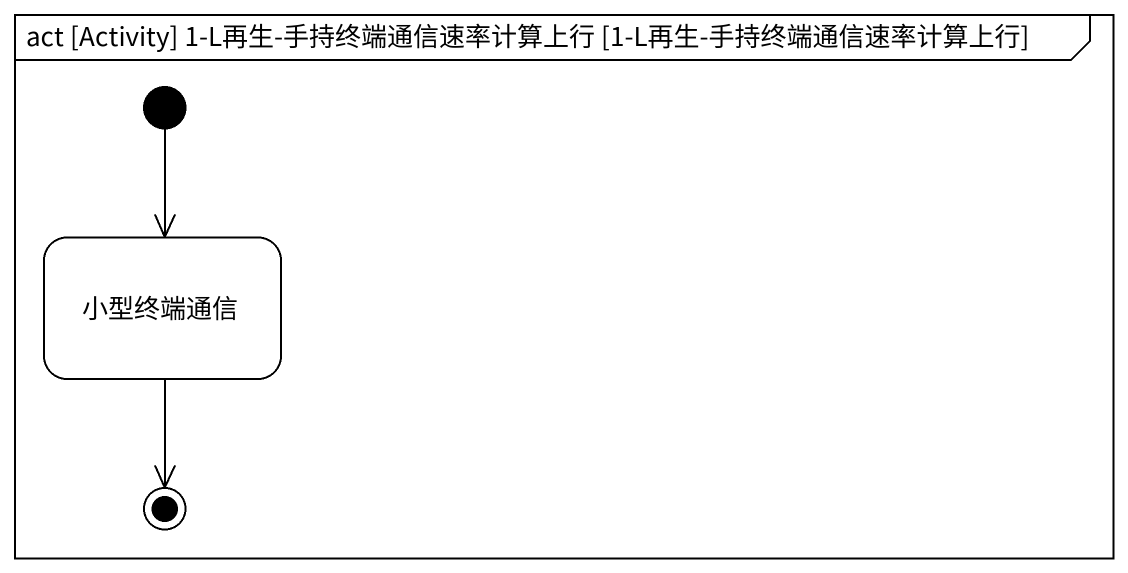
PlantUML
@startuml
mainframe act [Activity] 1-L再生-手持终端通信速率计算上行 [1-L再生-手持终端通信速率计算上行]
hide empty description
state 小型终端通信
[*] --> 小型终端通信
小型终端通信 --> [*]
@enduml
